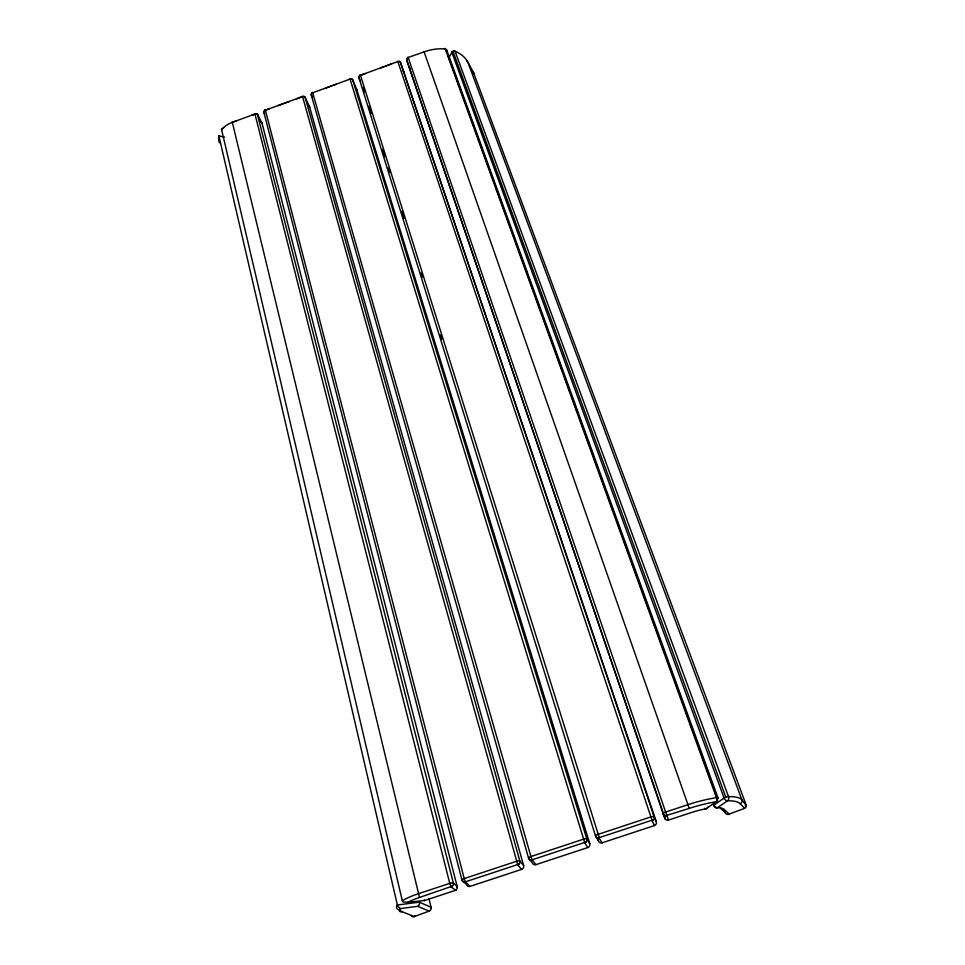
<?xml version="1.0" encoding="UTF-8"?>
<svg xmlns="http://www.w3.org/2000/svg" width="965" height="965" viewBox="0 0 965 965"><rect width="100%" height="100%" fill="white"/><g stroke="black" fill="none" stroke-linecap="round" stroke-linejoin="round"><path stroke-width="1.45" d="M449.135 57.237L451.922 52.484A2.232 1.158 33.2 0 1 453.273 51.434A2.28 1.206 -70.6 0 1 455.07 51.338A38.274 27.913 -21.2 0 1 467.82 62.098L473.562 72.677L746.367 805.594M451.741 886.328L419.498 897.462A27.273 7.008 -15.5 0 0 407.773 902.311L403.129 901.961A2.292 2.135 -63.8 0 1 402.308 900.767L221.624 129.756A1.592 1.146 -22.6 0 1 221.817 128.948L224.242 127.32M518.374 864.338L464.635 882.082M585.393 842.204L531.341 860.056M652.81 819.948L598.433 837.909M452.066 886.328L451.21 886.992L449.75 883.361L254.941 114.027C255.568 112.169 253.409 116.09 251.539 115.342M518.688 864.338L517.807 865.002L521.582 869.393A3.1 2.967 -69.3 0 0 523.621 865.496L309.693 107.163L305.133 97.356A2.207 1.58 -25 0 0 303.722 96.404M585.695 842.216L584.79 842.891L587.769 847.56L535.937 864.652A3.1 2.979 -69.9 0 1 532.234 862.662L529.809 859.694M653.088 819.973L652.171 820.648L654.342 825.594L602.208 842.795A3.076 3.028 -76.1 0 1 598.409 840.817L595.562 836.076L358.932 77.598A2.207 1.653 -17.6 0 1 360.379 75.306L397.821 61.555A2.22 1.653 -19.9 0 1 400.487 62.351L656.272 821.722A3.076 3.052 50.1 0 1 654.342 825.594M728.901 813.821L724.293 809.587A33.124 8.552 -18.2 0 0 717.465 807.717A3.136 2.437 85.9 0 1 714.209 806.065A3.052 0.796 -18.5 0 1 714.1 805.051L724.088 798.079A3.076 0.82 -18.6 0 1 728.515 796.632A52.966 13.775 -18.2 0 1 741.892 799.804L746.391 805.751M261.913 122.965L257.353 114.039M236.497 120.866L232.746 122.241L232.3 121.662L232.324 122.326L419.498 897.462M266.81 109.733L269.283 108.828M277.92 105.655L284.096 103.388M285.326 102.929L289.042 101.566M296.448 98.852L302.636 96.572M325.35 88.237L331.55 85.969M332.78 85.511L336.508 84.136M361.766 74.872L365.506 73.497M380.439 68.008L384.179 66.633M385.421 66.187L391.657 63.895M455.987 890.164L424.817 900.466A3.607 0.615 79 0 1 424.576 900.586L424.154 899.899M728.117 814.448L744.413 808.441A3.016 2.979 68 0 0 746.15 804.581A2.992 0.772 -18.7 0 1 745.233 805.63M444.322 48.72A2.292 0.856 -85.3 0 1 445.275 48.986L716.452 797.681A3.088 0.82 -18.5 0 1 717.417 798.658A3.221 2.207 54.9 0 1 716.114 801.794A50.011 12.919 -18.2 0 0 689.251 808.405L665.922 815.618M668.492 819.731L666.875 815.787A3.112 3.088 33.6 0 1 662.931 813.821A3.1 0.832 -18 0 1 665.561 812.084L687.961 804.677A52.966 13.775 -18.2 0 1 716.452 797.681A3.197 1.665 78.9 0 1 716.114 801.794L706.163 808.754A33.124 8.552 -18.2 0 0 690.723 812.747L668.576 820.045A3.088 3.052 37.6 0 1 664.668 818.091L406.723 60.059A2.22 1.592 -21.6 0 1 407.773 58.033M263.891 112.049A2.207 1.58 -26.2 0 0 263.928 112.483L461.994 880.189L466.433 884.374A3.124 2.931 -68 0 0 470.052 886.389L521.582 869.393M727.815 814.46L728.792 814.219A3.004 2.967 80.3 0 1 724.98 812.421L721.205 808.549M455.697 890.333L451.21 886.992A3.172 2.943 -67 0 0 453.333 883.047L257.293 113.979M264.772 110.348L265.266 109.648L464.201 878.584L465.456 881.95L470.052 886.389M312.153 92.954C313.637 93.34 312.19 91.361 312.708 92.809L530.931 856.546L532.161 859.924L535.937 864.652M359.74 75.487L360.524 75.318A2.207 1.592 -23.1 0 0 358.932 77.598L360.307 80.951M220.418 136.535L218.814 135.631L397.363 904.989A2.28 0.82 71.6 0 0 397.906 906.388L400.282 908.584L417.724 906.328L429.111 911.129A3.064 0.893 72.1 0 0 429.642 910.598M431.029 907.86A2.967 0.748 -15.6 0 0 431.066 907.257L419.293 902.191L397.363 904.989A30.265 7.829 -15.5 0 0 397.689 909.223M407.773 902.311L424.817 900.466M264.856 110.107L265.58 110.179A2.207 1.58 -26.2 0 0 264 111.602M312.238 92.7L312.95 92.785A2.207 1.58 -24.7 0 0 312.431 93.038M407.592 57.647L424.105 51.905A38.274 27.913 -21.2 0 1 445.275 48.986A2.22 1.641 -22.6 0 1 446.506 51.169A2.244 1.17 32.9 0 0 446.385 50.904M359.836 75.234L360.524 75.318M224.495 137.006L218.814 136.065A21.869 15.838 -10.5 0 0 219.489 142.808M398.738 909.766A3.148 2.75 -73 0 0 402.128 911.72L414.214 916.593L429.111 911.129A3.088 2.726 -74 0 0 431.066 907.257L428.93 898.536M464.937 881.901L465.661 882.215A3.16 2.955 -67.2 0 1 461.994 880.189A3.076 0.808 -15.9 0 1 464.201 878.584L516.396 861.347A3.076 0.82 -16.5 0 1 519.87 861.07L523.621 865.496M531.655 859.875L532.342 860.201A3.136 3.004 -68.5 0 1 528.579 858.199L311.321 95.077A2.207 1.58 -24.7 0 1 311.984 93.376M598.758 837.729L602.208 842.795M666.26 815.437L666.875 815.787L408.171 57.43M407.809 57.43L408.243 57.731A2.22 1.653 -20.5 0 0 406.723 60.059L609.217 655.006M714.1 805.051A3.172 2.183 55.2 0 0 717.465 807.717L727.489 800.781A3.16 2.34 84.2 0 0 728.515 796.632L455.07 51.338A2.207 1.628 -22.9 0 0 451.922 52.484L724.088 798.079A3.197 2.183 54.9 0 0 727.489 800.781A50.011 12.919 -18.2 0 1 740.119 803.712L744.498 808.043M529.194 858.947L528.579 858.199A3.076 0.82 -16.6 0 1 530.931 856.546L583.427 839.212A3.076 0.82 -17.2 0 1 586.804 838.971L589.76 843.675A3.076 3.016 -73.6 0 1 587.769 847.56M349.909 78.563L584.79 842.891A3.112 3.052 -71 0 0 586.804 838.971L352.707 79.89A2.207 1.592 -23.5 0 0 350.717 78.985M665.15 818.718L609.699 656.429M665.247 819.02L664.668 818.091A3.064 0.808 -18 0 0 665.211 818.344M302.467 96.247L517.807 865.002A3.136 2.992 -68.1 0 0 519.87 861.07L305.133 97.356A2.207 1.641 -14 0 0 302.371 96.609L265.23 110.239A2.207 1.628 -11.9 0 0 263.928 112.483L264.748 114.099M360.379 74.98L599.41 838.066A3.112 3.064 -72.6 0 1 595.562 836.076A3.088 0.82 -17.3 0 1 598.047 834.375L650.856 816.933A3.088 0.832 -17.9 0 1 654.125 816.728L656.272 821.722M312.081 96.729L311.321 95.077A2.207 1.641 -14.7 0 1 312.708 92.809L349.993 79.118A2.207 1.653 -16.9 0 1 352.707 79.89L356.869 89.866L589.76 843.675M397.761 61.253L652.171 820.648A3.1 3.088 44.6 0 0 654.125 816.728L400.487 62.351A2.22 1.592 -21.9 0 0 399.003 61.422M453.031 51.495L725.813 797.223M723.955 809.599L724.98 812.421A2.979 0.772 -18.5 0 0 725.222 812.542M446.674 49.951L717.996 797.898M448.025 55.367L466.3 105.776M467.313 108.575L473.911 126.777M475.431 130.987L480.51 144.991M481.016 146.391L494.201 182.771M495.721 186.969L505.865 214.966M506.878 217.764L513.476 235.955M516.01 242.963L518.048 248.56M518.555 249.959L533.79 291.997M535.816 297.606L541.413 313.022M542.933 317.232L553.09 345.253M555.116 350.862L559.688 363.479M560.207 364.879L561.739 369.113M564.802 377.568L569.398 390.246M571.956 397.303L577.058 411.392M578.59 415.613L581.147 422.67M582.172 425.481L588.807 443.804M590.845 449.437L597.492 467.76M599.53 473.393L605.152 488.905M608.215 497.361L612.823 510.075M616.924 521.365L620.507 531.257M624.09 541.136L629.204 555.261M631.761 562.318L636.876 576.443M638.408 580.677L640.977 587.733M641.99 590.556L648.649 608.915M650.7 614.56L656.321 630.097M658.371 635.742L665.042 654.161M667.105 659.831L672.75 675.416M674.8 681.073L680.446 696.658M682.508 702.327L688.154 717.912M690.204 723.581L695.849 739.166M698.937 747.658L704.583 763.243M706.633 768.912L712.279 784.497M714.341 790.166L716.899 797.247M423.949 51.447L689.251 808.405M363.033 87.61L364.384 91.916M368.871 106.295L371.115 113.484M382.345 149.418L384.589 156.595M388.183 168.103L389.534 172.409M401.657 211.226L403.913 218.416M420.981 273.035L422.32 277.341M440.293 334.843L441.644 339.149M597.516 837.946L598.409 840.817M262.022 123.279L261.973 122.929A2.183 1.568 -26.5 0 0 260.08 122M455.311 889.537L455.094 890.478A3.136 2.919 -67.7 0 0 457.193 886.57L261.973 122.929A2.195 1.604 -11.5 0 1 262.07 123.761M403.274 71.663A2.195 1.592 -21.9 0 1 404.226 72.496M402.321 900.755A30.265 7.829 -15.5 0 1 418.014 893.843L449.75 883.361A3.076 0.808 -15.8 0 1 453.333 883.047L457.193 886.57A3.04 0.796 -15.8 0 1 456.843 887.293M221.624 129.756A21.869 15.838 -10.5 0 1 232.324 122.326L254.941 114.027A2.207 1.628 -11.3 0 1 257.752 114.739A2.207 1.568 -26.5 0 0 256.388 113.786M308.028 106.21A2.183 1.58 -25 0 1 309.693 107.163M355.928 89.009A2.195 1.58 -23.4 0 1 356.869 89.866M409.896 67.852A2.207 1.592 -21.5 0 0 409.872 68.696A2.207 1.628 -20.5 0 0 410.427 69.359M704.643 808.284A3.172 1.435 77.7 0 0 706.163 808.754A3.185 2.207 55.1 0 0 707.683 807.114M724.293 809.587A3.04 3.004 85 0 1 720.445 807.765M466.855 61.326A2.195 1.568 -32.1 0 1 467.82 62.098L741.892 799.804A3.052 3.016 72.4 0 1 740.119 803.712M472.597 71.905A2.183 1.568 -32 0 1 473.562 72.677A2.171 1.568 -23.1 0 1 473.224 74.341M419.317 902.178A3.148 2.232 -87.1 0 1 418.641 905.484M418.653 905.508A3.595 2.545 -87.1 0 1 417.712 906.328M402.128 911.72A27.273 7.008 -15.6 0 1 400.282 908.584M411.138 915.387A3.088 2.714 -73.8 0 0 414.214 916.593A3.064 0.917 72.3 0 0 414.793 915.52"/></g></svg>
